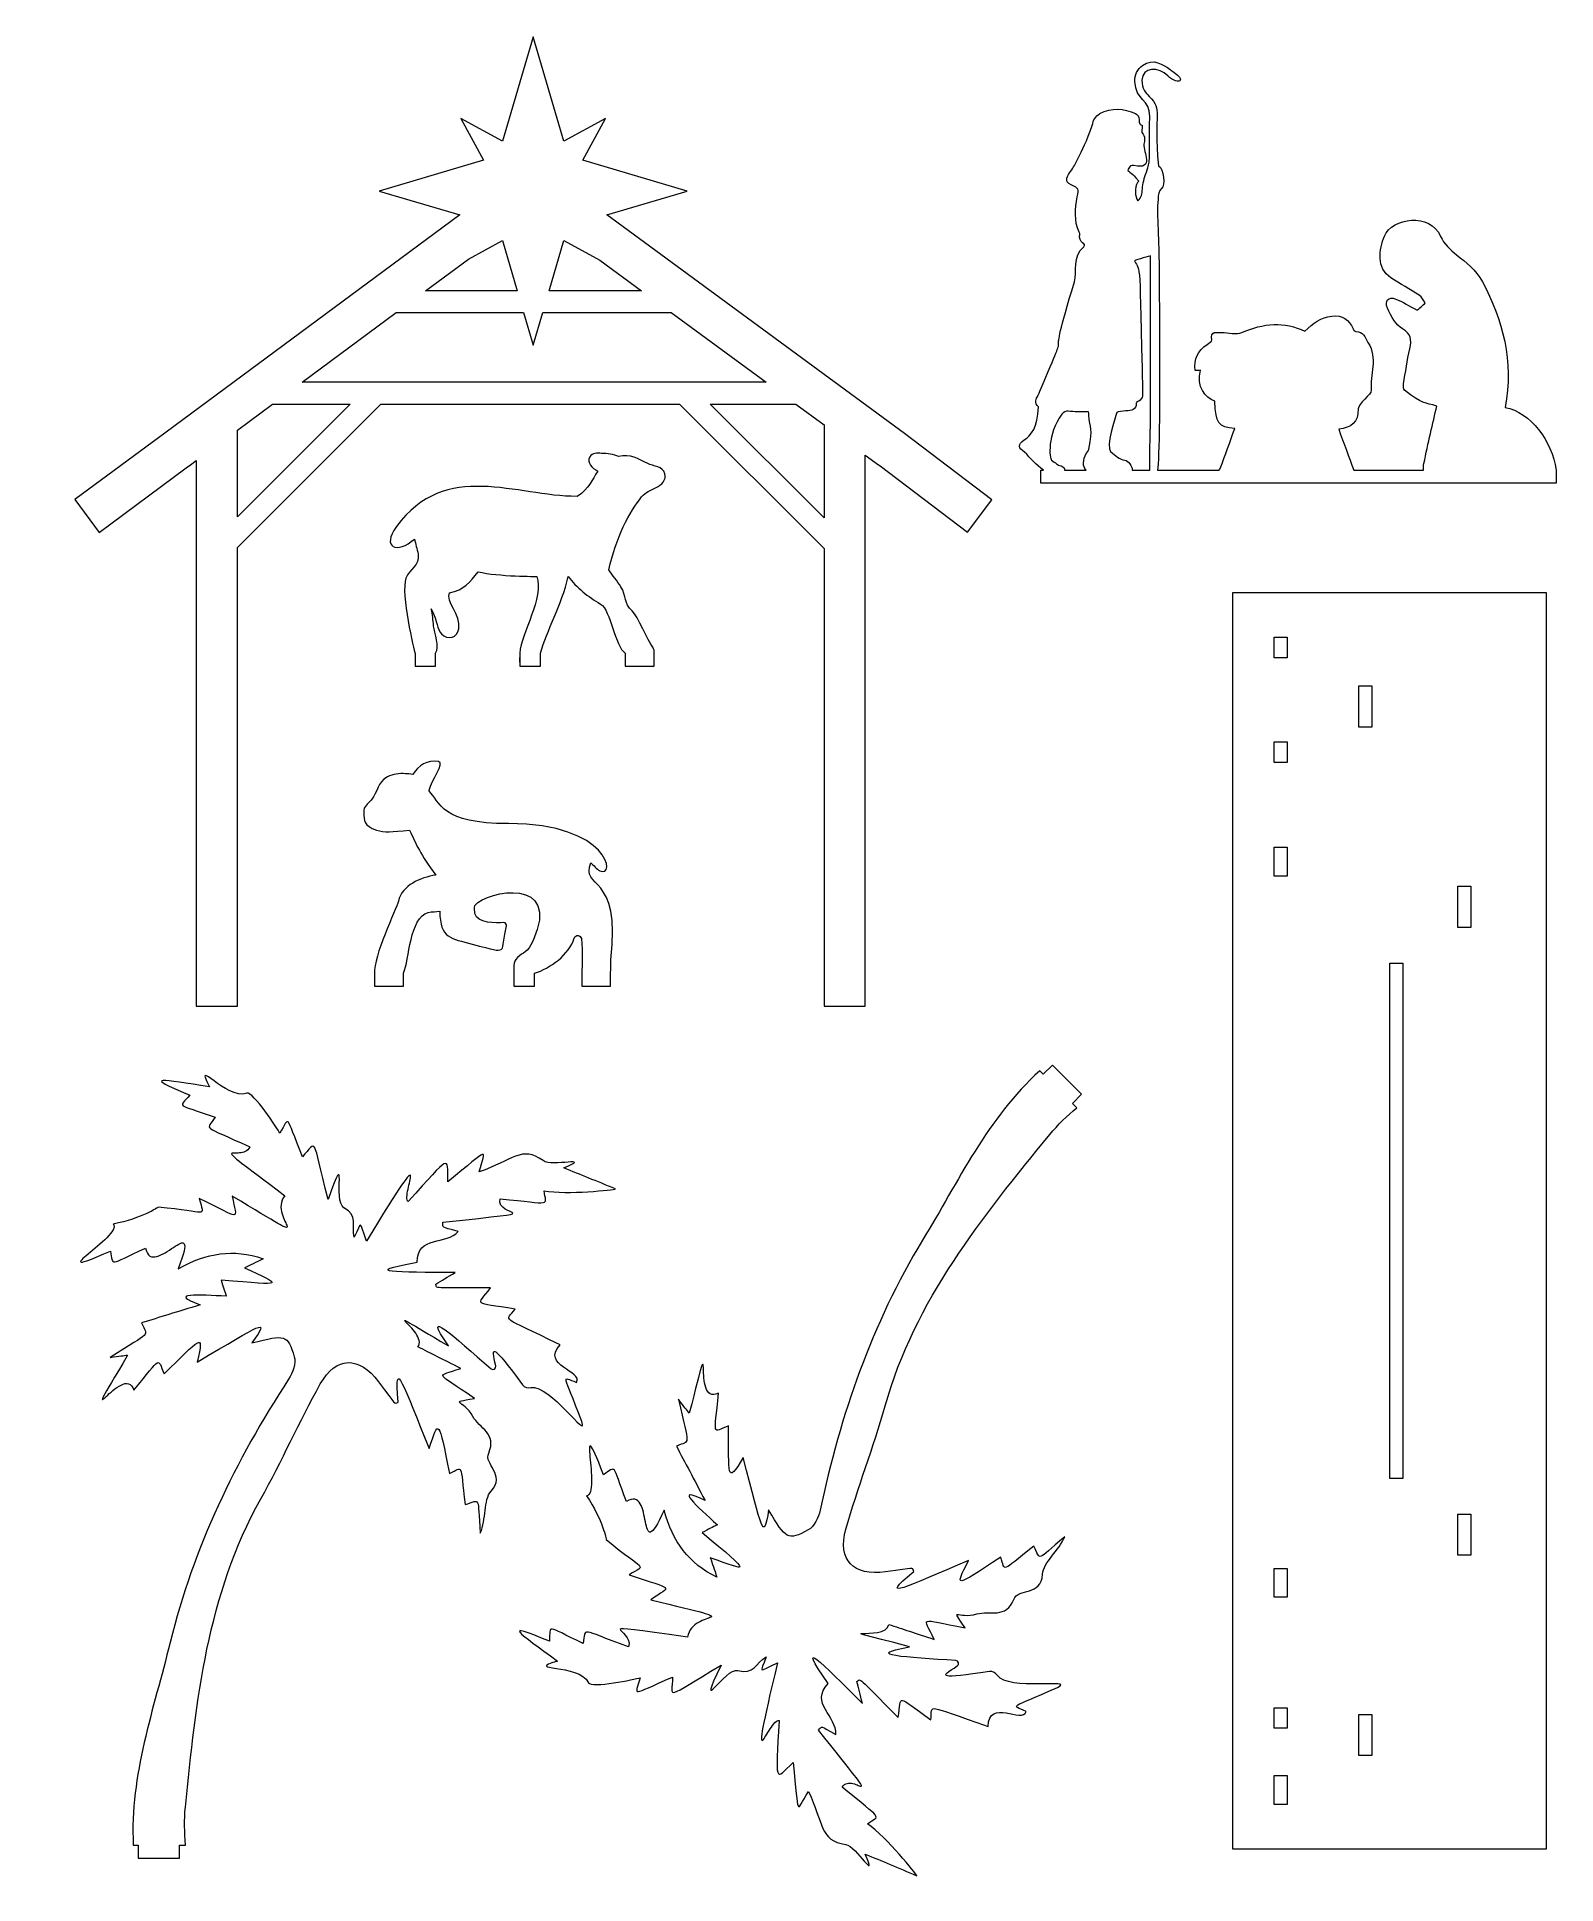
# Model space of a CAD drawing. Header units: inches. Extents: x -155 to 214, y 195 to 643.
import ezdxf

# ---------------------------------------------------------------- set-up
doc = ezdxf.new("R2010")
doc.units = ezdxf.units.IN
doc.header["$MEASUREMENT"] = 0
doc.layers.add('_U+0421_U+043B_U+043E_U+0439 1', color=7, linetype='Continuous')

# ---------------------------------------------------------------- blocks, each defined once
blk = doc.blocks.new('block 3')
at = {"layer": '_U+0421_U+043B_U+043E_U+0439 1', "color": 1, "lineweight": 5, "true_color": 0xff000d}
blk.add_open_spline([(-4.34, 534.12), (-5.75, 533.43), (-6.81, 533.14), (-7.87, 531.85), (-10.7, 528.38), (-14.2, 521.86), (-15.78, 514.19), (-14.97, 512.72), (-13.77, 511.54), (-12.89, 510.08), (-11.42, 507.64), (-12.23, 506.1), (-10.19, 504.21), (-8.75, 502.88), (-6.33, 496.98), (-5.17, 495.39), (-4.87, 494.98), (-4.72, 494.31), (-4.84, 493.93), (-4.84, 493.93), (-4.84, 490.77), (-4.84, 490.77), (-4.84, 490.77), (-11.84, 490.77), (-11.84, 490.77), (-11.84, 490.77), (-11.84, 493.94), (-11.84, 493.94), (-14.32, 495.6), (-15.3, 504.38), (-17.84, 505.88), (-20.86, 507.67), (-23.66, 509.84), (-25.66, 512.58), (-27.31, 505.47), (-30.82, 499.5), (-32.42, 493.94), (-32.42, 493.94), (-32.42, 490.77), (-32.42, 490.77), (-32.42, 490.77), (-37.42, 490.77), (-37.42, 490.77), (-37.42, 496.65), (-37.42, 488.07), (-37.42, 493.95), (-37.42, 493.95), (-37.41, 493.95), (-37.41, 493.95), (-37.02, 498.84), (-31.5, 507.45), (-33.29, 512.57), (-33.29, 512.57), (-42.59, 512.54), (-47.49, 513.69), (-49.54, 511.18), (-50.84, 509.34), (-54.48, 508.61), (-55.4, 506.51), (-51.69, 503.19), (-52.19, 499.89), (-52.53, 497.69), (-54.88, 496.99), (-56.42, 498.67), (-57.59, 499.95), (-57.27, 501.3), (-58.87, 504.71), (-58.62, 503.32), (-58.42, 501.93), (-58.31, 500.53), (-58.18, 498.91), (-56.74, 495.37), (-57.82, 493.95), (-57.82, 493.95), (-57.82, 490.77), (-57.82, 490.77), (-57.82, 490.77), (-62.82, 490.77), (-62.82, 490.77), (-62.82, 490.77), (-62.82, 493.93), (-62.82, 493.93), (-62.95, 494.28), (-66.39, 508.42), (-65.04, 512.15), (-64.22, 514.42), (-61.57, 515.23), (-62.08, 517.97), (-62.33, 519.31), (-62.7, 520.45), (-62.93, 521.65), (-67.22, 517.93), (-71.04, 519.58), (-67.33, 524.65), (-55.39, 540.96), (-38.32, 531.93), (-23.52, 531.99), (-20.37, 533.94), (-20.05, 535.96), (-18.46, 538.09), (-19.93, 538.93), (-21.21, 540.07), (-20.42, 541.58), (-19.86, 542.65), (-18.6, 542.5), (-17.58, 542.43), (-16.26, 542.35), (-14.62, 542.3), (-13.43, 541.64), (-10.56, 542.37), (-8.68, 541.05), (-6.38, 539.94), (-5, 539.28), (-2.68, 539.3), (-2.19, 537.5), (-1.77, 535.94), (-3.07, 534.72), (-4.34, 534.12)], degree=3, knots=[0, 0, 0, 0, 1, 1, 1, 2, 2, 2, 3, 3, 3, 4, 4, 4, 5, 5, 5, 6, 6, 6, 7, 7, 7, 8, 8, 8, 9, 9, 9, 10, 10, 10, 11, 11, 11, 12, 12, 12, 13, 13, 13, 14, 14, 14, 15, 15, 15, 16, 16, 16, 17, 17, 17, 18, 18, 18, 19, 19, 19, 20, 20, 20, 21, 21, 21, 22, 22, 22, 23, 23, 23, 24, 24, 24, 25, 25, 25, 26, 26, 26, 27, 27, 27, 28, 28, 28, 29, 29, 29, 30, 30, 30, 31, 31, 31, 32, 32, 32, 33, 33, 33, 34, 34, 34, 35, 35, 35, 36, 36, 36, 37, 37, 37, 38, 38, 38, 39, 39, 39, 39], dxfattribs=at)
blk = doc.blocks.new('block 2')
at = {"layer": '_U+0421_U+043B_U+043E_U+0439 1'}
blk.add_blockref('block 3', (0, 0), dxfattribs=at)

msp = doc.modelspace()

# ---------------------------------------------------------------- linework, layer by layer
at = {"layer": '_U+0421_U+043B_U+043E_U+0439 1', "color": 1, "lineweight": 5, "true_color": 0xff000d}
for points in [[(55.92, 547.27), (-16.3, 600.32), (3.21, 606.07), (-22.1, 613.54), (-16.61, 623.64), (-26.72, 618.15), (-34.18, 643.47), (-41.6, 618.15), (-51.7, 623.64), (-46.21, 613.54), (-71.52, 606.07), (-51.95, 600.3), (-123.18, 547.6), (-145.34, 531.2), (-139.47, 523.26), (-118.33, 538.89), (-117.3, 539.66), (-115.93, 540.67), (-115.93, 411.52), (-115.92, 411.52), (-115.92, 408.34), (-105.92, 408.34), (-105.92, 411.52), (-105.92, 519.56), (-71.09, 554.39), (1.33, 554.39), (36.39, 519.33), (36.39, 411.52), (36.39, 408.34), (46.39, 408.34), (46.39, 411.52), (46.39, 542.02), (49.61, 539.65), (49.98, 539.38), (71.17, 523.29), (77.14, 531.16), (55.92, 547.27)], [(-49.85, 589.56), (-41.6, 594.05), (-38.04, 581.87), (-60.25, 581.87), (-49.85, 589.56)], [(-26.72, 594.05), (-18.02, 589.32), (-7.87, 581.87), (-30.3, 581.87), (-26.72, 594.05)], [(-90.24, 559.68), (-67.4, 576.58), (-36.49, 576.58), (-34.18, 568.68), (-31.86, 576.58), (-0.67, 576.58), (22.34, 559.68), (-90.24, 559.68)], [(-105.92, 527.05), (-105.92, 548.08), (-97.39, 554.39), (-78.58, 554.39), (-105.92, 527.05)], [(36.39, 526.81), (8.81, 554.39), (29.54, 554.39), (36.39, 549.36), (36.39, 526.81)], [(135.45, 508.63), (135.45, 203.83), (211.65, 203.83), (211.65, 508.63), (135.45, 508.63)], [(148.72, 492.83), (145.55, 492.83), (145.55, 497.83), (148.72, 497.83), (148.72, 492.83)], [(169.27, 476), (166.09, 476), (166.09, 486), (169.27, 486), (169.27, 476)], [(148.72, 467.43), (145.55, 467.43), (145.55, 472.43), (148.72, 472.43), (148.72, 467.43)], [(148.72, 439.86), (145.55, 439.86), (145.55, 446.86), (148.72, 446.86), (148.72, 439.86)], [(193.3, 427.39), (190.13, 427.39), (190.13, 437.39), (193.3, 437.39), (193.3, 427.39)], [(176.81, 293.73), (173.63, 293.73), (173.63, 418.73), (176.81, 418.73), (176.81, 293.73)], [(193.3, 275.08), (190.13, 275.08), (190.13, 285.08), (193.3, 285.08), (193.3, 275.08)], [(148.72, 264.9), (145.55, 264.9), (145.55, 271.9), (148.72, 271.9), (148.72, 264.9)], [(148.72, 233.09), (145.55, 233.09), (145.55, 238.09), (148.72, 238.09), (148.72, 233.09)], [(169.27, 226.47), (166.09, 226.47), (166.09, 236.47), (169.27, 236.47), (169.27, 226.47)], [(148.72, 214.63), (145.55, 214.63), (145.55, 221.63), (148.72, 221.63), (148.72, 214.63)]]:
    msp.add_lwpolyline(points, dxfattribs=at)
for points, knots in [([(201.66, 553.59), (203.7, 564.81), (201.07, 574.73), (196.09, 584.07), (194.51, 587.04), (192.14, 588.71), (189.84, 590.61), (188.37, 591.79), (186.75, 593.24), (185.98, 595.07), (183.46, 600.95), (174.2, 599.61), (172.35, 595.16), (170.99, 591.9), (170.35, 587.34), (173.91, 585.02), (176.18, 583.55), (178.53, 582.26), (180.8, 580.78), (181.39, 580.39), (181.79, 579.59), (182.26, 578.97), (181.67, 578.42), (180.72, 577.51), (180.27, 577.16), (178.33, 578.2), (176.75, 579.23), (175.07, 579.88), (173.3, 580.57), (172.27, 579.43), (173.08, 577.63), (173.95, 575.7), (175.18, 573.5), (176.72, 572.63), (178.82, 571.43), (178.98, 570.12), (178.48, 567.81), (177.86, 565), (177.43, 562.14), (176.99, 559.28), (176.91, 558.79), (176.95, 557.96), (177.19, 557.76), (181.59, 554.35), (182.09, 554.78), (185.05, 553.91), (184.09, 549.75), (182.93, 544.89), (181.91, 539.97), (181.8, 539.46), (181.79, 538.92), (181.79, 538.35), (181.79, 538.35), (164.9, 538.35), (164.9, 538.35), (163.72, 541.55), (162.51, 544.83), (161.25, 548.3), (164.29, 548.64), (166.05, 549.93), (165.96, 553.25), (165.93, 554.44), (169.23, 556.73), (169.14, 557.76), (168.78, 561.56), (170.84, 565.39), (168.35, 569.31), (167.48, 570.71), (167.36, 572.03), (165.41, 571.99), (165.18, 571.98), (164.85, 572.38), (164.72, 572.66), (163.73, 574.89), (162.16, 576.03), (159.6, 575.74), (156.94, 575.45), (155, 574.03), (153.06, 572.04), (148.08, 574.55), (142.98, 574.03), (137.78, 571.73), (136.4, 571.12), (134.5, 571.78), (132.85, 571.75), (131.69, 571.73), (129.98, 572.3), (130.48, 569.94), (130.53, 569.65), (129.75, 569.13), (129.3, 568.83), (127.06, 567.32), (126.04, 565.29), (126.42, 562.5), (126.9, 562.53), (127.3, 562.56), (127.74, 562.59), (126.72, 558.52), (128.77, 556.03), (131.18, 555.08), (131.45, 549.67), (132.02, 548.85), (136.04, 548.43), (134.85, 545.19), (133.74, 541.96), (132.48, 538.78), (132.41, 538.62), (132.32, 538.47), (132.21, 538.35), (132.21, 538.35), (117.3, 538.35), (117.3, 538.35), (117.7, 541.51), (117.95, 552.16), (117.66, 588.64), (117.66, 588.64), (117.66, 588.9), (117.66, 588.9), (117.66, 590.72), (117.28, 601.81), (117.25, 602.68), (117.38, 603.2), (117.41, 603.73), (117.44, 604.24), (117.49, 605.22), (117.53, 606.06), (118.29, 606.68), (119.17, 607.39), (118.9, 611.52), (117.52, 612.17), (116.17, 625.69), (118.77, 625.53), (115.28, 629.05), (114.32, 630.02), (113.49, 630.86), (113.51, 633.01), (113.53, 636.21), (117.58, 636.3), (119.83, 634.01), (120.77, 633.06), (122.71, 632.15), (122.86, 633.12), (122.96, 633.79), (121.45, 634.78), (120.39, 635.54), (118.68, 636.77), (116.33, 638.45), (113.65, 636.55), (112.4, 635.66), (111.7, 634.22), (111.78, 632.69), (112.02, 627.94), (115.49, 628.32), (115.42, 624.2), (115.19, 611.82), (115.66, 613.92), (114.59, 610.66), (114.12, 609.24), (113.67, 607.89), (113.63, 606.62), (113.58, 605.32), (113.4, 604.65), (112.55, 603.68), (111.81, 604.71), (111.63, 606.94), (112.46, 608.11), (112.46, 608.11), (112.73, 608.49), (112.73, 608.49), (111.59, 609.74), (111.4, 609.95), (111.02, 610.35), (110.45, 610.94), (109.94, 610.88), (110.18, 611.37), (110.59, 612.19), (110.84, 612.44), (111.58, 612.26), (116.7, 611.09), (113.71, 615.65), (113.99, 617.44), (114.11, 618.18), (114.51, 619.3), (113.47, 620.26), (113.47, 620.26), (113.56, 621.31), (113.56, 622.03), (113.21, 622.18), (112.69, 622.26), (112.84, 623.46), (112.91, 624), (112.42, 624.68), (111.96, 624.88), (109.04, 626.15), (106.12, 626.45), (103.33, 624.86), (102.08, 624.15), (101.86, 623.43), (101.4, 621.99), (100.16, 618.03), (99.02, 616.12), (97.98, 613.91), (97.26, 612.41), (97.04, 612.01), (96.2, 610.83), (95.56, 609.92), (94.42, 608.46), (96.33, 607.58), (98.29, 606.67), (98.18, 606.72), (97.82, 604.66), (97.32, 601.76), (96.99, 598.93), (98.29, 596.12), (98.45, 595.77), (98.43, 595.63), (98.43, 595.63), (98.01, 593.31), (100.37, 593.35), (99.4, 592.57), (96.51, 590.24), (97.9, 586.45), (97.16, 584.05), (89.52, 559.37), (96.8, 576.58), (90.18, 560.89), (88.21, 556.22), (88.44, 556.74), (88.22, 556.33), (87.88, 555.7), (87.32, 554.67), (88.41, 553.71), (88.18, 548.62), (86.73, 546.84), (84.92, 545.69), (83.4, 544.72), (83.39, 543.62), (85.05, 542.76), (86.38, 541.3), (88, 539.52), (89.6, 538.35), (89.6, 538.35), (88.96, 538.35), (88.96, 538.35), (88.96, 538.35), (88.96, 535.18), (88.96, 535.18), (88.96, 535.18), (213.96, 535.18), (213.96, 535.18), (213.96, 535.18), (213.96, 538.35), (213.96, 538.35), (213.96, 538.35), (213.97, 538.35), (213.97, 538.35), (213.02, 545.58), (207.72, 552.37), (201.66, 553.59)], [0, 0, 0, 0, 1, 1, 1, 2, 2, 2, 3, 3, 3, 4, 4, 4, 5, 5, 5, 6, 6, 6, 7, 7, 7, 8, 8, 8, 9, 9, 9, 10, 10, 10, 11, 11, 11, 12, 12, 12, 13, 13, 13, 14, 14, 14, 15, 15, 15, 16, 16, 16, 17, 17, 17, 18, 18, 18, 19, 19, 19, 20, 20, 20, 21, 21, 21, 22, 22, 22, 23, 23, 23, 24, 24, 24, 25, 25, 25, 26, 26, 26, 27, 27, 27, 28, 28, 28, 29, 29, 29, 30, 30, 30, 31, 31, 31, 32, 32, 32, 33, 33, 33, 34, 34, 34, 35, 35, 35, 36, 36, 36, 37, 37, 37, 38, 38, 38, 39, 39, 39, 40, 40, 40, 41, 41, 41, 42, 42, 42, 43, 43, 43, 44, 44, 44, 45, 45, 45, 46, 46, 46, 47, 47, 47, 48, 48, 48, 49, 49, 49, 50, 50, 50, 51, 51, 51, 52, 52, 52, 53, 53, 53, 54, 54, 54, 55, 55, 55, 56, 56, 56, 57, 57, 57, 58, 58, 58, 59, 59, 59, 60, 60, 60, 61, 61, 61, 62, 62, 62, 63, 63, 63, 64, 64, 64, 65, 65, 65, 66, 66, 66, 67, 67, 67, 68, 68, 68, 69, 69, 69, 70, 70, 70, 71, 71, 71, 72, 72, 72, 73, 73, 73, 74, 74, 74, 75, 75, 75, 76, 76, 76, 77, 77, 77, 78, 78, 78, 79, 79, 79, 80, 80, 80, 81, 81, 81, 82, 82, 82, 83, 83, 83, 84, 84, 84, 85, 85, 85, 86, 86, 86, 86]), ([(115.39, 538.35), (115.39, 538.35), (111.16, 538.35), (111.16, 538.35), (111.18, 538.42), (111.19, 538.49), (111.18, 538.57), (111.14, 539.25), (110.19, 540.62), (109.38, 540.78), (108.07, 541.03), (107.05, 541.8), (105.91, 542.88), (104.73, 544.01), (107.02, 551.08), (107.4, 552.38), (107.7, 552.56), (108.92, 552.65), (109.55, 552.71), (111.02, 552.84), (112.19, 552.94), (112.12, 554.57), (112.12, 554.64), (112.2, 554.82), (112.27, 554.9), (113.73, 555.34), (113.7, 556.59), (113.68, 557.42), (112.9, 589.99), (113.23, 586.44), (111.71, 589.14), (112.25, 589.44), (115.48, 590.34), (115.57, 590.33), (115.59, 590.29), (115.63, 590.17), (115.63, 589.9), (115.52, 522.41), (115.7, 565.19), (115.39, 538.35)], [0, 0, 0, 0, 1, 1, 1, 2, 2, 2, 3, 3, 3, 4, 4, 4, 5, 5, 5, 6, 6, 6, 7, 7, 7, 8, 8, 8, 9, 9, 9, 10, 10, 10, 11, 11, 11, 12, 12, 12, 13, 13, 13, 13]), ([(100.62, 543.45), (100.54, 543.06), (100.44, 542.91), (100.38, 542.85), (99.3, 541.74), (99.11, 539.6), (99.63, 538.75), (99.72, 538.61), (99.84, 538.47), (99.98, 538.35), (99.98, 538.35), (94.75, 538.35), (94.75, 538.35), (94.76, 538.35), (94.76, 538.36), (94.76, 538.36), (94.71, 538.93), (94.65, 538.94), (93.94, 539.41), (92.98, 539.58), (92.55, 540.15), (91.6, 540.78), (91.08, 541.12), (90.42, 547), (94.1, 551.93), (94.53, 552.49), (94.97, 552.7), (95.63, 552.65), (97.16, 552.51), (98.67, 552.5), (100.35, 552.49), (100.54, 552.48), (100.6, 552.47), (100.59, 552.48), (100.64, 552.4), (100.65, 552.01), (100.66, 551.75), (100.79, 548.36), (101.76, 548.78), (100.62, 543.45)], [0, 0, 0, 0, 1, 1, 1, 2, 2, 2, 3, 3, 3, 4, 4, 4, 5, 5, 5, 6, 6, 6, 7, 7, 7, 8, 8, 8, 9, 9, 9, 10, 10, 10, 11, 11, 11, 12, 12, 12, 13, 13, 13, 13]), ([(-15.33, 419.52), (-15.36, 419.25), (-15.39, 413.18), (-15.39, 413.15), (-15.39, 413.15), (-22.39, 413.15), (-22.39, 413.15), (-22.39, 418.53), (-22, 421.14), (-22.48, 424.69), (-22.61, 425.62), (-23.93, 425.73), (-24.2, 424.83), (-25.38, 420.86), (-30.08, 417.4), (-33.86, 416.32), (-33.86, 416.32), (-33.85, 416.32), (-33.85, 416.32), (-33.85, 416.32), (-33.85, 413.15), (-33.85, 413.15), (-33.85, 413.15), (-38.85, 413.15), (-38.85, 413.15), (-38.85, 413.15), (-38.85, 415.86), (-38.85, 415.86), (-38.85, 415.86), (-38.86, 415.86), (-38.86, 415.86), (-38.86, 417.47), (-39.13, 419.01), (-38, 420.09), (-36.55, 421.48), (-35.57, 421.13), (-34.2, 424.2), (-27.19, 439.81), (-45.17, 436.43), (-48.31, 432.75), (-48.4, 432.04), (-48.41, 431.36), (-48.29, 430.75), (-47.81, 428.36), (-43.09, 428.43), (-41.27, 428.57), (-40.83, 428.6), (-40.6, 428.14), (-40.67, 427.77), (-41.79, 421.64), (-41.35, 422.48), (-41.93, 422.09), (-42.72, 421.57), (-43.7, 421.98), (-48.97, 423.38), (-54.02, 424.72), (-56.81, 424.63), (-56.81, 431.35), (-57.75, 431.25), (-58.69, 431.25), (-59.6, 431.02), (-64.22, 429.87), (-64.14, 419.54), (-65.66, 416.32), (-65.66, 416.32), (-65.66, 413.15), (-65.66, 413.15), (-65.66, 413.15), (-72.66, 413.15), (-72.66, 413.15), (-72.66, 413.15), (-72.66, 416.32), (-72.66, 416.32), (-72.66, 416.32), (-72.65, 416.32), (-72.65, 416.32), (-73, 420.23), (-67.38, 431.75), (-66.86, 433.8), (-65.87, 437.73), (-61.64, 439.45), (-57.77, 440.12), (-61.53, 444.99), (-62.55, 447.72), (-64.18, 450.99), (-68.49, 450.61), (-70.23, 450.36), (-72.14, 451.02), (-75.37, 452.13), (-75.11, 453.16), (-75.27, 455.39), (-75.37, 456.79), (-74.26, 457.39), (-73.49, 458.3), (-71.64, 460.48), (-72.14, 462.52), (-69.52, 463.94), (-68.18, 464.66), (-66.62, 464.8), (-65.13, 464.69), (-64.63, 464.65), (-63.97, 464.65), (-63.37, 464.53), (-62.01, 466.71), (-59.82, 468.14), (-57.14, 467.64), (-55.51, 467.32), (-58.8, 463.2), (-59.4, 460.69), (-59.41, 460.65), (-59.42, 460.61), (-59.43, 460.58), (-56.76, 457.73), (-56.47, 452.57), (-40.17, 452.59), (-15.49, 452.61), (-14.03, 439.22), (-17.98, 441.15), (-18.8, 441.56), (-19.51, 442.47), (-20.19, 443.12), (-22.78, 436.49), (-12.74, 441.05), (-15.33, 419.52)], [0, 0, 0, 0, 1, 1, 1, 2, 2, 2, 3, 3, 3, 4, 4, 4, 5, 5, 5, 6, 6, 6, 7, 7, 7, 8, 8, 8, 9, 9, 9, 10, 10, 10, 11, 11, 11, 12, 12, 12, 13, 13, 13, 14, 14, 14, 15, 15, 15, 16, 16, 16, 17, 17, 17, 18, 18, 18, 19, 19, 19, 20, 20, 20, 21, 21, 21, 22, 22, 22, 23, 23, 23, 24, 24, 24, 25, 25, 25, 26, 26, 26, 27, 27, 27, 28, 28, 28, 29, 29, 29, 30, 30, 30, 31, 31, 31, 32, 32, 32, 33, 33, 33, 34, 34, 34, 35, 35, 35, 36, 36, 36, 37, 37, 37, 38, 38, 38, 39, 39, 39, 40, 40, 40, 41, 41, 41, 41]), ([(-22.39, 307.51), (-20.57, 302.66), (-30.25, 316.68), (-34.7, 315.76), (-35.46, 315.6), (-36.25, 315.83), (-36.72, 316.45), (-44.21, 326.39), (-44.42, 326.23), (-43.23, 321.02), (-43.08, 320.35), (-43.87, 319.88), (-44.39, 320.33), (-53.43, 328.14), (-61.59, 335.82), (-54.72, 325.91), (-75.14, 337.85), (-59.34, 329.36), (-62.11, 325.63), (-59.05, 324.1), (-55.94, 322.52), (-51.74, 320.41), (-57.8, 318.25), (-58.17, 319.85), (-48.41, 313.14), (-54.98, 311.9), (-51.19, 313.04), (-48.78, 308.72), (-47.22, 305.96), (-42.91, 304.54), (-44.96, 299.89), (-46.19, 297.11), (-40.74, 294.72), (-44.35, 290.64), (-46.3, 288.43), (-45.49, 283.8), (-46.99, 280.42), (-47.71, 289.69), (-46.84, 288.58), (-50.65, 287.36), (-51.97, 297.87), (-51.03, 296.54), (-54.43, 294.91), (-57.19, 307.99), (-57.03, 308.3), (-59.39, 300.98), (-65.58, 316.09), (-68.07, 324.06), (-66.9, 312.26), (-68.05, 311.81), (-67.15, 311.28), (-71.65, 317.18), (-76.41, 323.45), (-81.97, 323.46), (-85.8, 316.64), (-90.91, 307.52), (-95.11, 297.9), (-100.22, 288.79), (-113.27, 265.51), (-115.92, 239.72), (-118.53, 213.94), (-118.84, 210.92), (-118.75, 207.84), (-118.51, 204.76), (-118.51, 204.76), (-119.99, 204.76), (-119.99, 204.76), (-119.99, 204.76), (-119.99, 201.59), (-119.99, 201.59), (-119.99, 201.59), (-129.99, 201.59), (-129.99, 201.59), (-129.99, 201.59), (-129.99, 204.76), (-129.99, 204.76), (-129.99, 204.76), (-131.17, 204.76), (-131.17, 204.76), (-132.03, 221.79), (-126.19, 237.7), (-122.23, 253.92), (-116.59, 276.99), (-106.37, 298.01), (-93.48, 317.83), (-92.5, 319.34), (-91.64, 321.71), (-92.12, 323.25), (-93.78, 328.67), (-94.28, 328.69), (-102.38, 326.59), (-97.66, 333.15), (-100.07, 331.05), (-115.7, 321.97), (-113.74, 329.87), (-115.18, 327.3), (-123.71, 319.08), (-125.42, 323.16), (-124.11, 323.41), (-131.03, 315.17), (-133.32, 322.5), (-146.12, 300.82), (-132.55, 323.63), (-133.49, 323.52), (-134.4, 323.4), (-136.81, 323.1), (-126.49, 329.61), (-127.7, 327.98), (-129.14, 331.46), (-124.82, 332.81), (-120.55, 334.12), (-114.91, 335.87), (-123.3, 338.83), (-115.04, 338.25), (-108.6, 337.94), (-108.99, 339.14), (-109.33, 340.2), (-109.86, 341.85), (-93.67, 340.43), (-95.22, 340.58), (-104.17, 344.81), (-102.78, 345.49), (-101.55, 346.1), (-99.67, 347.04), (-106.98, 349.48), (-113.21, 348.52), (-120.26, 344.59), (-114.43, 359.79), (-126.58, 341.59), (-128.17, 349.57), (-137.49, 345.37), (-135.88, 345.19), (-136.73, 348.9), (-154.54, 340.98), (-133.51, 352.68), (-136.04, 355.42), (-128.94, 356.83), (-125.13, 359.53), (-125.13, 359.53), (-112.83, 358.48), (-113.97, 356.62), (-115.16, 361.67), (-104.55, 356.46), (-106.09, 356.06), (-107.15, 362.23), (-84.2, 348.39), (-98.92, 356.58), (-94.43, 362.32), (-115.41, 378.19), (-104.95, 369.76), (-102.92, 374.17), (-114.74, 379.63), (-113.49, 378.04), (-111.29, 381.35), (-120.98, 384.82), (-120.2, 383.55), (-117.44, 386.73), (-129.61, 391.76), (-124.16, 390.48), (-112.67, 388.77), (-116.77, 396.41), (-108.68, 385.44), (-103.63, 387.17), (-102.08, 387.7), (-96.22, 378.45), (-95.59, 377.48), (-93.22, 381.57), (-94.34, 382.35), (-90.16, 371.75), (-86.5, 375.68), (-87.92, 377.17), (-83.89, 361.41), (-78.96, 375.43), (-82.85, 360.88), (-80.08, 359.41), (-76.54, 357.51), (-78.32, 355.09), (-77.59, 352.25), (-75.66, 356.17), (-76.41, 356.34), (-74.62, 351.3), (-57.43, 379.43), (-66.59, 362.12), (-64.45, 360.93), (-54.16, 372.35), (-54.86, 372.22), (-54.86, 365.72), (-44.3, 374.2), (-45.75, 374.09), (-47.26, 368.08), (-39.22, 370.85), (-36.87, 374.63), (-31.76, 370.82), (-29.6, 369.19), (-19.46, 372.08), (-26.74, 369.06), (-22.58, 367.37), (-18.9, 365.88), (-14.16, 363.95), (-14.53, 363.81), (-25.91, 362.45), (-31.53, 363.51), (-31, 359.63), (-29.17, 360.37), (-42.16, 361.55), (-43.54, 356.76), (-27.89, 359.04), (-56.04, 355.86), (-56.08, 354.4), (-56.69, 354.86), (-52.32, 353.62), (-55.11, 350.33), (-62.33, 352.72), (-62.33, 346.17), (-76.57, 343.65), (-67.18, 343.71), (-53.06, 343.71), (-55.02, 342.54), (-56.4, 341.71), (-57.78, 340.88), (-57.5, 339.66), (-59.09, 339.99), (-44.51, 339.99), (-47.92, 335.33), (-48.99, 336.57), (-38.5, 334.79), (-41.03, 331.72), (-42.4, 333.35), (-27.58, 326.12), (-32.43, 321.05), (-21.96, 319.75), (-23.64, 317.03), (-27.56, 318.4), (-26.85, 319.62), (-22.39, 307.51)], [0, 0, 0, 0, 1, 1, 1, 2, 2, 2, 3, 3, 3, 4, 4, 4, 5, 5, 5, 6, 6, 6, 7, 7, 7, 8, 8, 8, 9, 9, 9, 10, 10, 10, 11, 11, 11, 12, 12, 12, 13, 13, 13, 14, 14, 14, 15, 15, 15, 16, 16, 16, 17, 17, 17, 18, 18, 18, 19, 19, 19, 20, 20, 20, 21, 21, 21, 22, 22, 22, 23, 23, 23, 24, 24, 24, 25, 25, 25, 26, 26, 26, 27, 27, 27, 28, 28, 28, 29, 29, 29, 30, 30, 30, 31, 31, 31, 32, 32, 32, 33, 33, 33, 34, 34, 34, 35, 35, 35, 36, 36, 36, 37, 37, 37, 38, 38, 38, 39, 39, 39, 40, 40, 40, 41, 41, 41, 42, 42, 42, 43, 43, 43, 44, 44, 44, 45, 45, 45, 46, 46, 46, 47, 47, 47, 48, 48, 48, 49, 49, 49, 50, 50, 50, 51, 51, 51, 52, 52, 52, 53, 53, 53, 54, 54, 54, 55, 55, 55, 56, 56, 56, 57, 57, 57, 58, 58, 58, 59, 59, 59, 60, 60, 60, 61, 61, 61, 62, 62, 62, 63, 63, 63, 64, 64, 64, 65, 65, 65, 66, 66, 66, 67, 67, 67, 68, 68, 68, 69, 69, 69, 70, 70, 70, 71, 71, 71, 72, 72, 72, 73, 73, 73, 74, 74, 74, 75, 75, 75, 76, 76, 76, 77, 77, 77, 78, 78, 78, 78]), ([(41.71, 281.42), (39.6, 273.89), (43.54, 269.96), (51.34, 271.03), (58.69, 272.02), (57.68, 272.28), (58.17, 271.15), (49, 263.63), (56.4, 267.51), (71.47, 273.81), (67.95, 266.97), (68.06, 267.3), (79.26, 274.59), (80.51, 271.04), (78.91, 270.76), (87.27, 277.26), (89.1, 273.71), (87.71, 273.54), (94.77, 279.59), (93.43, 276.13), (89.6, 273.43), (89.41, 270.49), (89.08, 265.05), (83.53, 267.22), (82.43, 264.38), (80.59, 259.64), (76.55, 261.69), (73.49, 260.84), (68.73, 259.49), (66.86, 262.98), (70.62, 257.45), (58.98, 259.61), (60.37, 260.48), (63.13, 254.66), (58.67, 256.14), (55.36, 257.23), (52.1, 258.31), (51.43, 253.71), (34.25, 258.88), (57.13, 252.88), (45.27, 250.73), (56.47, 250.39), (68.39, 249.52), (69.07, 249.47), (69.3, 248.58), (68.72, 248.22), (64.19, 245.37), (64.22, 245.11), (76.55, 246.85), (77.32, 246.95), (78.05, 246.56), (78.47, 245.91), (80.96, 242.11), (97.72, 245.18), (93, 243.03), (81.29, 237.63), (81.65, 239), (85.39, 237.19), (84.65, 234.08), (76.33, 240.56), (76.18, 233.54), (60.59, 238.9), (62.7, 239.1), (62.32, 235.14), (53.65, 241.3), (55.28, 241.42), (54.4, 235.7), (44.09, 246.02), (45.45, 245.13), (44.38, 244.46), (44.77, 242.9), (45.17, 241.34), (45.72, 239.13), (35.74, 249.11), (29.14, 255.8), (37.43, 243.94), (32.8, 239.31), (39.59, 235.9), (39.24, 231.6), (35.28, 233.81), (36.03, 233.7), (35.02, 232.64), (52.68, 210.49), (43.22, 223.16), (40.81, 218.8), (50.83, 210.45), (50.06, 212.26), (46.95, 209.9), (51.67, 206.67), (58.75, 197.67), (58.91, 197.31), (54.2, 199.3), (50.55, 200.84), (46.41, 202.59), (49.42, 195.3), (44.3, 204.52), (41.61, 204.9), (35.31, 205.81), (36.32, 210.15), (32.59, 217.79), (29.41, 212.47), (30.36, 211.37), (28.88, 224.83), (24.29, 220.24), (24.7, 219.65), (25.49, 235.01), (23.13, 235.67), (17.37, 216.96), (25.12, 249), (20.28, 246.71), (20.93, 246.3), (22.33, 250.43), (19.82, 248.94), (19.36, 245.97), (15.52, 247.13), (12.51, 248.05), (4.98, 235.01), (11.41, 248.41), (-2.59, 240.12), (-0.53, 240.17), (-0.34, 245.54), (-10.79, 240.99), (-9.45, 240.75), (-8.23, 245.32), (-9.37, 245.08), (-20.05, 242.68), (-20.77, 244.16), (-23.11, 248.94), (-36.59, 246.91), (-28.3, 249.41), (-37.62, 256.32), (-42.39, 259.27), (-30.22, 254.23), (-29.92, 258.42), (-31.37, 258.09), (-22.07, 253.69), (-21.28, 257.58), (-23.29, 257.34), (-11.07, 252.84), (-9.39, 257.4), (-22.75, 258.83), (3.31, 255.22), (4.19, 262.45), (20.39, 257.84), (-5.62, 264.28), (-0.51, 267.89), (0.3, 266.51), (-10.89, 270.33), (-6.47, 273.06), (-6.98, 270.94), (-16.43, 278.89), (-16.43, 278.89), (-17.21, 283.51), (-21.24, 289.52), (-17.5, 289.67), (-24.11, 312.81), (-17.11, 294.62), (-13.89, 296.64), (-15.15, 297.65), (-11.54, 288.09), (-4.77, 292.61), (-9.04, 271.15), (-2.42, 286.02), (-0.21, 278.25), (3.52, 273.17), (10.41, 269.73), (9.74, 271.72), (9.3, 273.02), (8.81, 274.48), (18.13, 271.15), (19.32, 270.16), (6.87, 280.6), (8.41, 281.39), (9.4, 281.9), (10.53, 282.48), (5.75, 286.81), (-0.49, 292.24), (7.53, 288.4), (4.78, 293.63), (2.69, 297.57), (0.58, 301.58), (4.07, 303.03), (3.77, 301.02), (1.08, 312.92), (2.57, 311), (3.13, 310.28), (3.71, 309.53), (10.25, 335.26), (3.97, 310.88), (10.77, 314.43), (9.84, 303.71), (9.09, 304.83), (13.19, 306.5), (13.39, 294.65), (12.6, 291.82), (16.8, 298.79), (21.43, 281.32), (21.65, 278.13), (22.96, 286.1), (27.19, 278.89), (27.56, 278.55), (32.58, 281.21), (34, 281.96), (35.06, 284.25), (35.44, 286.01), (40.34, 309.14), (47.98, 331.23), (60.31, 351.53), (68.97, 365.79), (76.09, 381.17), (88.74, 392.61), (88.74, 392.61), (89.57, 391.77), (89.57, 391.77), (89.57, 391.77), (91.82, 394.02), (91.82, 394.02), (91.82, 394.02), (98.89, 386.95), (98.89, 386.95), (98.89, 386.95), (96.64, 384.7), (96.64, 384.7), (96.64, 384.7), (97.69, 383.66), (97.69, 383.66), (95.35, 381.65), (93.11, 379.54), (91.18, 377.18), (74.8, 357.11), (58.44, 337), (51.21, 311.3), (48.38, 301.25), (44.55, 291.48), (41.71, 281.42)], [0, 0, 0, 0, 1, 1, 1, 2, 2, 2, 3, 3, 3, 4, 4, 4, 5, 5, 5, 6, 6, 6, 7, 7, 7, 8, 8, 8, 9, 9, 9, 10, 10, 10, 11, 11, 11, 12, 12, 12, 13, 13, 13, 14, 14, 14, 15, 15, 15, 16, 16, 16, 17, 17, 17, 18, 18, 18, 19, 19, 19, 20, 20, 20, 21, 21, 21, 22, 22, 22, 23, 23, 23, 24, 24, 24, 25, 25, 25, 26, 26, 26, 27, 27, 27, 28, 28, 28, 29, 29, 29, 30, 30, 30, 31, 31, 31, 32, 32, 32, 33, 33, 33, 34, 34, 34, 35, 35, 35, 36, 36, 36, 37, 37, 37, 38, 38, 38, 39, 39, 39, 40, 40, 40, 41, 41, 41, 42, 42, 42, 43, 43, 43, 44, 44, 44, 45, 45, 45, 46, 46, 46, 47, 47, 47, 48, 48, 48, 49, 49, 49, 50, 50, 50, 51, 51, 51, 52, 52, 52, 53, 53, 53, 54, 54, 54, 55, 55, 55, 56, 56, 56, 57, 57, 57, 58, 58, 58, 59, 59, 59, 60, 60, 60, 61, 61, 61, 62, 62, 62, 63, 63, 63, 64, 64, 64, 65, 65, 65, 66, 66, 66, 67, 67, 67, 68, 68, 68, 69, 69, 69, 70, 70, 70, 71, 71, 71, 72, 72, 72, 73, 73, 73, 74, 74, 74, 75, 75, 75, 76, 76, 76, 77, 77, 77, 78, 78, 78, 78])]:
    msp.add_open_spline(points, degree=3, knots=knots, dxfattribs=at)

# ---------------------------------------------------------------- block references
at = {"layer": '_U+0421_U+043B_U+043E_U+0439 1'}
msp.add_blockref('block 2', (0, 0), dxfattribs=at)

doc.saveas('drawing.dxf')
